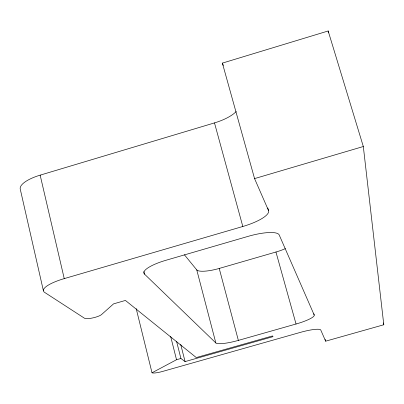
<?xml version="1.0" encoding="UTF-8"?>
<svg xmlns="http://www.w3.org/2000/svg" width="404" height="404" viewBox="0 0 404 404"><rect width="100%" height="100%" fill="white"/><g stroke="black" fill="none" stroke-linecap="round" stroke-linejoin="round"><path stroke-width="0.61" d="M136.219 308.686L152.015 372.786L176.528 359.727L180.911 358.484L185.077 361.595L273.018 336.648L272.518 335.941L196.288 357.57L125.417 300.44L113.564 303.869L101.793 314.332A9.216 2.065 -13.5 0 1 93.107 317.852A9.216 2.065 -13.5 0 1 84.487 318.236L44.622 292.38A29.371 7.393 -13.1 0 1 64.241 278.614L242.814 226.487A30.941 8.403 -15.3 0 0 268.478 210.423L267.801 208.004M268.478 210.423L254.565 178.603L222.372 63.11L328.164 30.982L363.322 146.521L383.8 324.766L325.644 341.183L320.776 330.048A19.296 3.257 -15.4 0 0 300.576 332.325L162.565 371.443A9.231 1.576 -14.3 0 1 152.015 372.786M43.39 290.693L20.2 188.9A28.745 9.57 -12.4 0 1 40.153 175.149L214.489 122.902A30.244 10.852 -15.4 0 0 236.229 111.519M254.565 178.603L363.322 146.521M184.416 254.783L196.758 269.897A20.346 4.914 -14.9 0 0 219.221 268.443L275.952 252.02A20.447 4.949 -15.6 0 0 285.355 248.627M143.874 271.66L144.486 274.104L215.842 342.956A20.665 3.747 -14.9 0 0 238.365 340.395L296.041 324.013A20.761 3.777 -15.4 0 0 314.191 314.989L313.847 313.777M314.191 314.989L279.204 234.956A28.558 7.151 -15.4 0 0 248.187 236.34L166.079 260.242A28.416 7.07 -14.3 0 0 144.486 274.104M222.372 63.11L223.301 65.443M383.26 322.953L383.8 324.766M325.129 339.375L325.644 341.183M275.952 252.02L296.041 324.013M214.489 122.902L242.814 226.487M219.221 268.443L238.365 340.395M196.758 269.897L215.842 342.956M180.739 344.516L185.077 361.595M176.583 341.395L180.911 358.484M170.68 336.537L176.528 359.727M40.153 175.149L64.241 278.614M328.164 30.982L328.462 32.85"/></g></svg>
